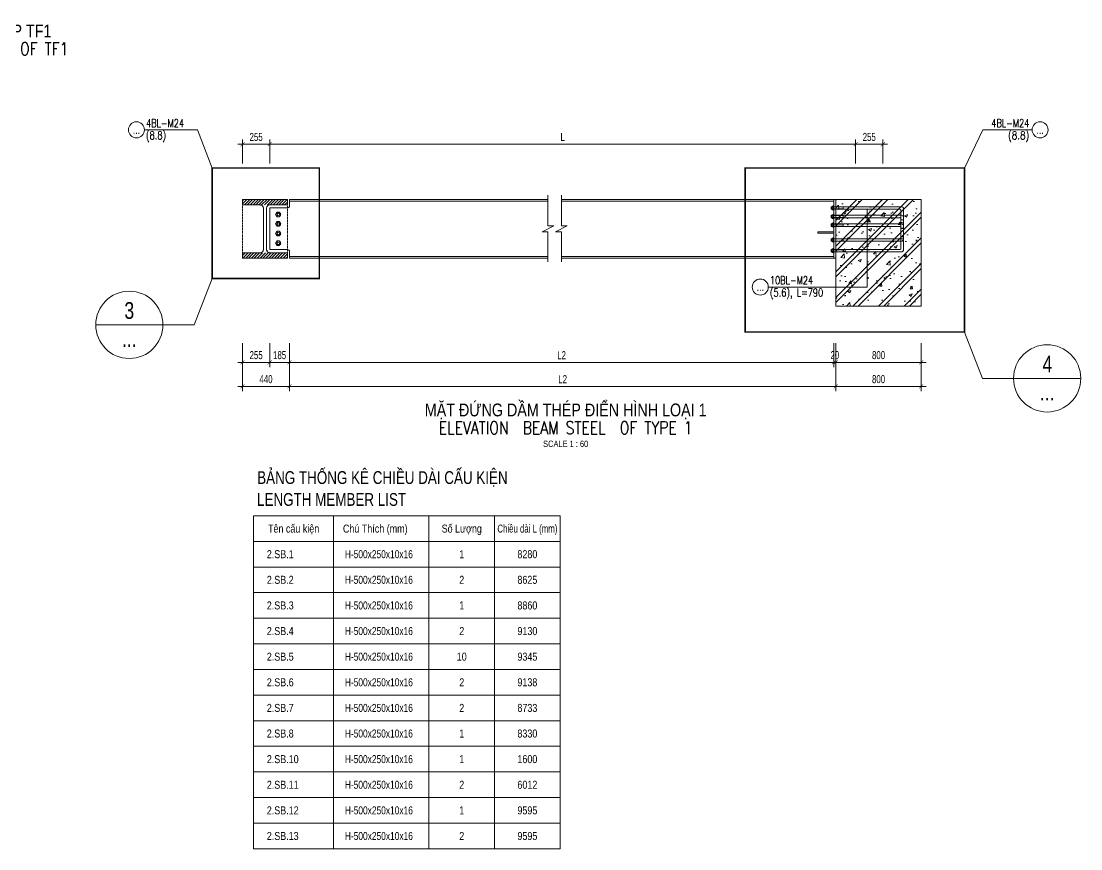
# Model space of a CAD drawing. Header units: millimetres. Extents: x 84463 to 294191, y -61495 to 44118.
# Drawn here: x 274333 to 294191, y -9174 to 6333 of the extents above; entities that cross this region are included whole.
import ezdxf
from ezdxf.enums import TextEntityAlignment as Align

# ---------------------------------------------------------------- set-up
doc = ezdxf.new("R2010")
doc.units = ezdxf.units.MM
doc.linetypes.add('HIDDEN', pattern=[0.375, 0.25, -0.125])
doc.linetypes.add('HIDDEN2', pattern=[4.7625, 3.175, -1.5875])
for name, color, linetype, lineweight in [('NDC_S-ANNO', 7, 'Continuous', 20), ('NDC_S-BEAM FRAME-STEL', 32, 'Continuous', 18), ('NDC_S-BEAM-NAME-VERT', 7, 'Continuous', 20), ('NDC_S-COLS-STEL', 2, 'Continuous', 20), ('NDC_S-CONT', 3, 'Continuous', 20), ('NDC_S-DIMS', 1, 'Continuous', 15), ('NDC_S-HIDN', 8, 'HIDDEN2', 13), ('NDC_S-TABL', 3, 'Continuous', 20), ('NDC_S-TEXT-SYMB', 7, 'Continuous', 20), ('NDC_S-TEXT-VIE', 7, 'Continuous', 20), ('NDC_S_ANNO', 7, 'Continuous', 20), ('NDC_S_DIM', 1, 'Continuous', 15), ('NDC_S_ENG TITLE', 3, 'Continuous', 20), ('NDC_S_HATCH MATERIAL', 8, 'Continuous', 13), ('NDC_S_TEXT SYMBOL', 7, 'Continuous', 20), ('NDC_S_VN TEXT', 7, 'Continuous', 20), ('NDC_S_VN TITLE', 6, 'Continuous', 35)]:
    doc.layers.add(name, color=color, linetype=linetype, lineweight=lineweight)
doc.styles.add('ARIAL', font='arial.ttf', dxfattribs={"width": 0.8})
doc.styles.add('NDC_ANNO', font='', dxfattribs={"width": 0.8})
doc.styles.add('NDC_ARIAL', font='arial.ttf', dxfattribs={"width": 0.85})
doc.styles.add('NDC_DIM', font='', dxfattribs={"width": 0.75})
doc.styles.add('NDC_EN TXT', font='romans.shx', dxfattribs={"width": 0.8})
doc.styles.add('NDC_VIE TXT', font='arial.ttf', dxfattribs={"width": 0.8})
doc.styles.get('NDC_ANNO').set_extended_font_data('Dotum')
doc.styles.get('NDC_DIM').set_extended_font_data('Dotum')
doc.dimstyles.new('NDC_dim_50', dxfattribs={"dimscale": 50, "dimtxt": 2.5, "dimasz": 1.5, "dimexe": 1.5, "dimexo": 2.5, "dimgap": 1, "dimtad": 1, "dimdec": 0, "dimrnd": 0.001, "dimzin": 0, "dimdsep": 46, "dimtxsty": 'NDC_DIM', "dimblk": 'DIMMARK', "dimcen": 0, "dimdle": 1.2, "dimclrd": 256, "dimclre": 256, "dimclrt": 3, "dimadec": 0, "dimazin": 0, "dimtfac": 1, "dimtdec": 0, "dimtix": 1, "dimtofl": 0, "dimtmove": 2, "dimatfit": 3, "dimfxl": 6, "dimfxlon": 1, "dimtolj": 1, "dimtzin": 0, "dimlwd": -1, "dimlwe": -1, "dimarcsym": 0})
doc.dimstyles.new('NDC_dim_60', dxfattribs={"dimscale": 60, "dimtxt": 2.5, "dimasz": 1.5, "dimexe": 1.5, "dimexo": 2.5, "dimgap": 1, "dimtad": 1, "dimdec": 0, "dimrnd": 0.001, "dimzin": 0, "dimdsep": 46, "dimtxsty": 'NDC_DIM', "dimblk": 'DIMMARK', "dimcen": 0, "dimdle": 1.2, "dimclrd": 256, "dimclre": 256, "dimclrt": 3, "dimadec": 0, "dimazin": 0, "dimtfac": 1, "dimtdec": 0, "dimtix": 1, "dimtofl": 0, "dimtmove": 2, "dimatfit": 3, "dimfxl": 6, "dimfxlon": 1, "dimtolj": 1, "dimtzin": 0, "dimlwd": -1, "dimlwe": -1, "dimarcsym": 0})

# ---------------------------------------------------------------- blocks, each defined once
blk = doc.blocks.new('Drawing name_symbol')
at = {"layer": 'NDC_S_ENG TITLE', "style": 'NDC_EN TXT', "width": 0.8}
blk.add_attdef('SECTDET1', text='', height=5, dxfattribs=at).set_placement((0, 1.01), align=Align.CENTER)
at = {"layer": 'NDC_S_TEXT SYMBOL', "lineweight": 25, "style": 'NDC_ANNO', "width": 0.8}
blk.add_attdef('SSCALE', text='', height=2.5, dxfattribs=at).set_placement((0, -4), align=Align.CENTER)
at = {"layer": 'NDC_S_VN TITLE', "style": 'NDC_VIE TXT', "width": 0.8}
blk.add_attdef('SECTDET2', text='', height=5, dxfattribs=at).set_placement((0, 7.97), align=Align.CENTER)
blk = doc.blocks.new('*U154')
for p, q in [((165, 500), (0, 500)), ((255, 500), (420, 500)), ((195, 470), (195, 80)), ((225, 470), (225, 80)), ((165, 50), (0, 50)), ((255, 50), (420, 50))]:
    blk.add_line(p, q)
for points in [[(420, 500), (420, 550), (0, 550), (0, 500)], [(0, 50), (0, 0), (420, 0), (420, 50)]]:
    blk.add_lwpolyline(points)
for centre, start, end in [((165, 470), 360, 450), ((255, 470), 90, 179.99999), ((165, 80), 270, 360), ((255, 80), 180, 270)]:
    blk.add_arc(centre, 30, start, end)
blk = doc.blocks.new('*U102')
at = {"color": 0, "linetype": 'Continuous'}
for p, q in [((-8.5, 4.9), (0, 9.8)), ((-8.5, -4.9), (-8.5, 4.9)), ((8.5, 4.9), (0, 9.8)), ((8.5, -4.9), (8.5, 4.9)), ((-8.5, -4.9), (0, -9.8)), ((8.5, -4.9), (0, -9.8))]:
    blk.add_line(p, q, dxfattribs=at)
for radius in [8.5, 4.25]:
    blk.add_circle((0, 0), radius, dxfattribs=at)
blk.add_arc((0, 0), 5, 250, 160, dxfattribs=at)
blk = doc.blocks.new('DIMMARK')
at = {"layer": 'NDC_S_DIM', "color": 1}
blk.add_line((-1.5, 0), (1, 0), dxfattribs=at)
at = {"layer": 'NDC_S_DIM', "color": 2, "const_width": 0.1}
blk.add_lwpolyline([(-0.42, -0.42), (0.42, 0.42)], dxfattribs=at)
blk = doc.blocks.new('*D166')
at = {"layer": 'Defpoints', "color": 0, "transparency": 16777216}
for p in [(278991, 4028), (278481, 2993), (278991, 2993)]:
    blk.add_point(p, dxfattribs=at)
at = {"layer": 'NDC_S_DIM', "transparency": 16777216}
for p, q in [((278481, 3668), (278481, 4118)), ((278571, 4028), (278901, 4028)), ((278991, 3668), (278991, 4118))]:
    blk.add_line(p, q, dxfattribs=at)
at = {"layer": 'NDC_S_DIM', "transparency": 16777216, "xscale": 90, "yscale": 90, "zscale": 90, "rotation": 180}
blk.add_blockref('DIMMARK', (278481, 4028), dxfattribs=at)
at = {"layer": 'NDC_S_DIM', "transparency": 16777216, "xscale": 90, "yscale": 90, "zscale": 90}
blk.add_blockref('DIMMARK', (278991, 4028), dxfattribs=at)
at = {"layer": 'NDC_S_DIM', "color": 3, "transparency": 16777216, "insert": (278736, 4163), "char_height": 150, "attachment_point": 5, "style": 'NDC_DIM'}
blk.add_mtext('\\A1;255', dxfattribs=at)
blk = doc.blocks.new('*D167')
at = {"layer": 'Defpoints', "color": 0, "transparency": 16777216}
for p in [(289971, 4028), (278991, 2993), (289971, 2993)]:
    blk.add_point(p, dxfattribs=at)
at = {"layer": 'NDC_S_DIM', "transparency": 16777216}
for p, q in [((278991, 3668), (278991, 4118)), ((279081, 4028), (289881, 4028)), ((289971, 3668), (289971, 4118))]:
    blk.add_line(p, q, dxfattribs=at)
at = {"layer": 'NDC_S_DIM', "transparency": 16777216, "xscale": 90, "yscale": 90, "zscale": 90, "rotation": 180}
blk.add_blockref('DIMMARK', (278991, 4028), dxfattribs=at)
at = {"layer": 'NDC_S_DIM', "transparency": 16777216, "xscale": 90, "yscale": 90, "zscale": 90}
blk.add_blockref('DIMMARK', (289971, 4028), dxfattribs=at)
at = {"layer": 'NDC_S_DIM', "color": 3, "transparency": 16777216, "insert": (284481, 4163), "char_height": 150, "attachment_point": 5, "style": 'NDC_DIM'}
blk.add_mtext('\\A1;L', dxfattribs=at)
blk = doc.blocks.new('*D168')
at = {"layer": 'Defpoints', "color": 0, "transparency": 16777216}
for p in [(290481, 4028), (289971, 2993), (290481, 2993)]:
    blk.add_point(p, dxfattribs=at)
at = {"layer": 'NDC_S_DIM', "transparency": 16777216}
for p, q in [((289971, 3668), (289971, 4118)), ((290061, 4028), (290391, 4028)), ((290481, 3668), (290481, 4118))]:
    blk.add_line(p, q, dxfattribs=at)
at = {"layer": 'NDC_S_DIM', "transparency": 16777216, "xscale": 90, "yscale": 90, "zscale": 90, "rotation": 180}
blk.add_blockref('DIMMARK', (289971, 4028), dxfattribs=at)
at = {"layer": 'NDC_S_DIM', "transparency": 16777216, "xscale": 90, "yscale": 90, "zscale": 90}
blk.add_blockref('DIMMARK', (290481, 4028), dxfattribs=at)
at = {"layer": 'NDC_S_DIM', "color": 3, "transparency": 16777216, "insert": (290226, 4163), "char_height": 150, "attachment_point": 5, "style": 'NDC_DIM'}
blk.add_mtext('\\A1;255', dxfattribs=at)
blk = doc.blocks.new('*D169')
at = {"layer": 'Defpoints', "color": 0, "transparency": 16777216}
for p in [(278481, 509), (278991, 509), (278991, -60)]:
    blk.add_point(p, dxfattribs=at)
at = {"layer": 'NDC_S_DIM', "transparency": 16777216}
for p, q in [((278481, 300), (278481, -150)), ((278991, 300), (278991, -150)), ((278571, -60), (278901, -60))]:
    blk.add_line(p, q, dxfattribs=at)
at = {"layer": 'NDC_S_DIM', "transparency": 16777216, "xscale": 90, "yscale": 90, "zscale": 90, "rotation": 180}
blk.add_blockref('DIMMARK', (278481, -60), dxfattribs=at)
at = {"layer": 'NDC_S_DIM', "transparency": 16777216, "xscale": 90, "yscale": 90, "zscale": 90}
blk.add_blockref('DIMMARK', (278991, -60), dxfattribs=at)
at = {"layer": 'NDC_S_DIM', "color": 3, "transparency": 16777216, "insert": (278736, 75), "char_height": 150, "attachment_point": 5, "style": 'NDC_DIM'}
blk.add_mtext('\\A1;255', dxfattribs=at)
blk = doc.blocks.new('*D170')
at = {"layer": 'Defpoints', "color": 0, "transparency": 16777216}
for p in [(278991, 509), (279361, 509), (279361, -60)]:
    blk.add_point(p, dxfattribs=at)
at = {"layer": 'NDC_S_DIM', "transparency": 16777216}
for p, q in [((278991, 300), (278991, -150)), ((279361, 300), (279361, -150)), ((279081, -60), (279271, -60))]:
    blk.add_line(p, q, dxfattribs=at)
at = {"layer": 'NDC_S_DIM', "transparency": 16777216, "xscale": 90, "yscale": 90, "zscale": 90, "rotation": 180}
blk.add_blockref('DIMMARK', (278991, -60), dxfattribs=at)
at = {"layer": 'NDC_S_DIM', "transparency": 16777216, "xscale": 90, "yscale": 90, "zscale": 90}
blk.add_blockref('DIMMARK', (279361, -60), dxfattribs=at)
at = {"layer": 'NDC_S_DIM', "color": 3, "transparency": 16777216, "insert": (279176, 75), "char_height": 150, "attachment_point": 5, "style": 'NDC_DIM'}
blk.add_mtext('\\A1;185', dxfattribs=at)
blk = doc.blocks.new('*D171')
at = {"layer": 'Defpoints', "color": 0, "transparency": 16777216}
for p in [(279361, 509), (289561, 509), (289561, -60)]:
    blk.add_point(p, dxfattribs=at)
at = {"layer": 'NDC_S_DIM', "transparency": 16777216}
for p, q in [((279361, 300), (279361, -150)), ((289561, 300), (289561, -150)), ((279451, -60), (289471, -60))]:
    blk.add_line(p, q, dxfattribs=at)
at = {"layer": 'NDC_S_DIM', "transparency": 16777216, "xscale": 90, "yscale": 90, "zscale": 90, "rotation": 180}
blk.add_blockref('DIMMARK', (279361, -60), dxfattribs=at)
at = {"layer": 'NDC_S_DIM', "transparency": 16777216, "xscale": 90, "yscale": 90, "zscale": 90}
blk.add_blockref('DIMMARK', (289561, -60), dxfattribs=at)
at = {"layer": 'NDC_S_DIM', "color": 3, "transparency": 16777216, "insert": (284461, 75), "char_height": 150, "attachment_point": 5, "style": 'NDC_DIM'}
blk.add_mtext('\\A1;L2', dxfattribs=at)
blk = doc.blocks.new('*D172')
at = {"layer": 'Defpoints', "color": 0, "transparency": 16777216}
for p in [(289601, 509), (291201, 509), (291201, -60)]:
    blk.add_point(p, dxfattribs=at)
at = {"layer": 'NDC_S_DIM', "transparency": 16777216}
for p, q in [((289601, 300), (289601, -150)), ((291201, 300), (291201, -150)), ((289691, -60), (291111, -60))]:
    blk.add_line(p, q, dxfattribs=at)
at = {"layer": 'NDC_S_DIM', "transparency": 16777216, "xscale": 90, "yscale": 90, "zscale": 90, "rotation": 180}
blk.add_blockref('DIMMARK', (289601, -60), dxfattribs=at)
at = {"layer": 'NDC_S_DIM', "transparency": 16777216, "xscale": 90, "yscale": 90, "zscale": 90}
blk.add_blockref('DIMMARK', (291201, -60), dxfattribs=at)
at = {"layer": 'NDC_S_DIM', "color": 3, "transparency": 16777216, "insert": (290401, 75), "char_height": 150, "attachment_point": 5, "style": 'NDC_DIM'}
blk.add_mtext('\\A1;800', dxfattribs=at)
blk = doc.blocks.new('*D173')
at = {"layer": 'Defpoints', "color": 0, "transparency": 16777216}
for p in [(278481, 509), (279361, 509), (279361, -510)]:
    blk.add_point(p, dxfattribs=at)
at = {"layer": 'NDC_S_DIM', "transparency": 16777216}
for p, q in [((278481, -150), (278481, -600)), ((279361, -150), (279361, -600)), ((278571, -510), (279271, -510))]:
    blk.add_line(p, q, dxfattribs=at)
at = {"layer": 'NDC_S_DIM', "transparency": 16777216, "xscale": 90, "yscale": 90, "zscale": 90, "rotation": 180}
blk.add_blockref('DIMMARK', (278481, -510), dxfattribs=at)
at = {"layer": 'NDC_S_DIM', "transparency": 16777216, "xscale": 90, "yscale": 90, "zscale": 90}
blk.add_blockref('DIMMARK', (279361, -510), dxfattribs=at)
at = {"layer": 'NDC_S_DIM', "color": 3, "transparency": 16777216, "insert": (278921, -375), "char_height": 150, "attachment_point": 5, "style": 'NDC_DIM'}
blk.add_mtext('\\A1;440', dxfattribs=at)
blk = doc.blocks.new('*D174')
at = {"layer": 'Defpoints', "color": 0, "transparency": 16777216}
for p in [(279361, 509), (289601, 509), (289601, -510)]:
    blk.add_point(p, dxfattribs=at)
at = {"layer": 'NDC_S_DIM', "transparency": 16777216}
for p, q in [((279361, -150), (279361, -600)), ((289601, -150), (289601, -600)), ((279451, -510), (289511, -510))]:
    blk.add_line(p, q, dxfattribs=at)
at = {"layer": 'NDC_S_DIM', "transparency": 16777216, "xscale": 90, "yscale": 90, "zscale": 90, "rotation": 180}
blk.add_blockref('DIMMARK', (279361, -510), dxfattribs=at)
at = {"layer": 'NDC_S_DIM', "transparency": 16777216, "xscale": 90, "yscale": 90, "zscale": 90}
blk.add_blockref('DIMMARK', (289601, -510), dxfattribs=at)
at = {"layer": 'NDC_S_DIM', "color": 3, "transparency": 16777216, "insert": (284481, -375), "char_height": 150, "attachment_point": 5, "style": 'NDC_DIM'}
blk.add_mtext('\\A1;L2', dxfattribs=at)
blk = doc.blocks.new('*D175')
at = {"layer": 'Defpoints', "color": 0, "transparency": 16777216}
for p in [(289601, 509), (291201, 509), (291201, -510)]:
    blk.add_point(p, dxfattribs=at)
at = {"layer": 'NDC_S_DIM', "transparency": 16777216}
for p, q in [((289601, -150), (289601, -600)), ((291201, -150), (291201, -600)), ((289691, -510), (291111, -510))]:
    blk.add_line(p, q, dxfattribs=at)
at = {"layer": 'NDC_S_DIM', "transparency": 16777216, "xscale": 90, "yscale": 90, "zscale": 90, "rotation": 180}
blk.add_blockref('DIMMARK', (289601, -510), dxfattribs=at)
at = {"layer": 'NDC_S_DIM', "transparency": 16777216, "xscale": 90, "yscale": 90, "zscale": 90}
blk.add_blockref('DIMMARK', (291201, -510), dxfattribs=at)
at = {"layer": 'NDC_S_DIM', "color": 3, "transparency": 16777216, "insert": (290401, -375), "char_height": 150, "attachment_point": 5, "style": 'NDC_DIM'}
blk.add_mtext('\\A1;800', dxfattribs=at)
blk = doc.blocks.new('MARK4')
at = {"layer": 'NDC_S_ANNO'}
blk.add_line((-5, 0), (5, 0), dxfattribs=at)
blk.add_circle((0, 0), 5, dxfattribs=at)
blk = doc.blocks.new('*U107')
blk.add_circle((-2.5, 0), 2.5)
at = {"layer": 'NDC_S_VN TEXT', "color": 3, "style": 'NDC_EN TXT', "width": 0.75}
for tag, p in [('DK1', (0.5, 0.85)), ('KC1', (0.5, -2.97))]:
    blk.add_attdef(tag, p, '', height=2.5, dxfattribs=at)
at = {"layer": 'NDC_S_VN TEXT', "color": 7, "style": 'ARIAL', "width": 0.8}
blk.add_attdef('SH2', text='', height=2.5, dxfattribs=at).set_placement((-2.5, 0), align=Align.MIDDLE)
blk = doc.blocks.new('*U103')
blk.add_circle((2.5, 0), 2.5)
at = {"layer": 'NDC_S_VN TEXT', "color": 3, "style": 'NDC_EN TXT'}
for tag, width, p in [('DK2', 0.75, (-0.85, 0.85)), ('KC2', 0.8, (-0.85, -2.97))]:
    blk.add_attdef(tag, text='', height=2.5, dxfattribs=dict(at, width=width)).set_placement(p, align=Align.RIGHT)
at = {"layer": 'NDC_S_VN TEXT', "color": 7, "style": 'ARIAL', "width": 0.8}
blk.add_attdef('SH3', text='', height=2.5, dxfattribs=at).set_placement((2.5, 0), align=Align.MIDDLE)
blk = doc.blocks.new('*U177')
for p, q in [((-0.44, 23.17), (-0.44, 0.31)), ((0.25, 23.17), (-0.25, 23.17)), ((0.44, 0.69), (0.44, 23.17)), ((-0.44, 20), (0.44, 20)), ((4, 0.44), (0.69, 0.44)), ((4, -0.44), (4, 0.44)), ((0.31, -0.44), (4, -0.44))]:
    blk.add_line(p, q)
at = {"linetype": 'HIDDEN'}
for p, q in [((-0.34, 24), (-0.34, 23.72)), ((-0.34, 23.17), (-0.34, 20)), ((0.34, 24), (0.34, 23.72)), ((0.34, 23.17), (0.34, 20))]:
    blk.add_line(p, q, dxfattribs=at)
for points in [[(-0.88, 23.25), (0.88, 23.25), (0.88, 23.17), (-0.88, 23.17)], [(-0.44, 23.72), (-0.44, 24), (0.44, 24), (0.44, 23.72)]]:
    blk.add_lwpolyline(points, close=True)
for points in [[(-0.62, 23.25), (-0.28, 23.25), (-0.28, 23.67, 0.414214), (-0.33, 23.72), (-0.57, 23.72, 0.414214), (-0.62, 23.67)], [(-0.28, 23.25), (0.28, 23.25), (0.28, 23.67, 0.414214), (0.23, 23.72), (-0.23, 23.72, 0.414214), (-0.28, 23.67)], [(0.28, 23.25), (0.62, 23.25), (0.62, 23.67, 0.414214), (0.57, 23.72), (0.33, 23.72, 0.414214), (0.28, 23.67)]]:
    blk.add_lwpolyline(points, format="xyb", close=True)
for centre, radius in [((0.31, 0.31), 0.75), ((0.69, 0.69), 0.25)]:
    blk.add_arc(centre, radius, 180, 270)
blk = doc.blocks.new('*D178')
at = {"layer": 'Defpoints', "color": 0, "transparency": 16777216}
for p in [(289561, 509), (289601, 509), (289601, -60)]:
    blk.add_point(p, dxfattribs=at)
at = {"layer": 'NDC_S_DIM', "transparency": 16777216}
for p, q in [((289561, 300), (289561, -150)), ((289601, 300), (289601, -150)), ((289471, -60), (289381, -60)), ((289691, -60), (289781, -60))]:
    blk.add_line(p, q, dxfattribs=at)
at = {"layer": 'NDC_S_DIM', "transparency": 16777216, "xscale": 90, "yscale": 90, "zscale": 90}
blk.add_blockref('DIMMARK', (289561, -60), dxfattribs=at)
at = {"layer": 'NDC_S_DIM', "transparency": 16777216, "xscale": 90, "yscale": 90, "zscale": 90, "rotation": 180}
blk.add_blockref('DIMMARK', (289601, -60), dxfattribs=at)
at = {"layer": 'NDC_S_DIM', "color": 3, "transparency": 16777216, "insert": (289581, 75), "char_height": 150, "attachment_point": 5, "style": 'NDC_DIM'}
blk.add_mtext('\\A1;20', dxfattribs=at)

msp = doc.modelspace()

# ---------------------------------------------------------------- hatches: boundary and pattern name
at = {"layer": 'NDC_S_HATCH MATERIAL'}
h = msp.add_hatch(dxfattribs=at)
h.set_pattern_fill('ANSI31', color=256, scale=12)
h.set_pattern_definition([(45, (-312248.01, 28263.88), (-26.9407684, 26.9407684), [])])
edge = h.paths.add_edge_path()
edge.add_line((278481.4, 1993), (278481.4, 1893))
edge.add_line((278481.4, 1893), (279321.4, 1893))
edge.add_line((279321.4, 1893), (279321.4, 1993))
edge = h.paths.add_edge_path()
edge.add_line((278871.4, 2833), (278871.4, 2053))
edge = h.paths.add_edge_path()
edge.add_line((278931.4, 2833), (278931.4, 2053))
edge = h.paths.add_edge_path(flags=16)
edge.add_line((278811.4, 1993), (278481.4, 1993))
edge = h.paths.add_edge_path(flags=16)
edge.add_line((278811.4, 2893), (278481.4, 2893))
edge = h.paths.add_edge_path(flags=16)
edge.add_line((278991.4, 1993), (279321.4, 1993))
edge = h.paths.add_edge_path(flags=17)
edge.add_line((278991.4, 2893), (279321.4, 2893))
edge = h.paths.add_edge_path()
edge.add_line((279321.4, 2893), (279321.4, 2993))
edge.add_line((279321.4, 2993), (278481.4, 2993))
edge.add_line((278481.4, 2993), (278481.4, 2893))
edge = h.paths.add_edge_path()
edge.add_arc((278811.4, 2053), 60, 270, 360)
edge = h.paths.add_edge_path()
edge.add_arc((278991.4, 2053), 60, 180, 270)
edge = h.paths.add_edge_path()
edge.add_arc((278811.4, 2833), 60, 0, 90)
edge = h.paths.add_edge_path()
edge.add_arc((278991.4, 2833), 60, 90, 179.99999)
h = msp.add_hatch(dxfattribs=at)
h.set_pattern_fill('BT-01', color=256, scale=80, pattern_type=2)
h.set_pattern_definition([(50, (-1063.13, -6875.95), (573.80815, -50.2017), [60, -660]), (355, (-1063.1, -6875.95), (-111.0011, 601.7537), [48, -528]), (100.4514, (-1015.3, -6880.13), (462.8075, 551.5516), [50.9922, -560.9137]), (46.1842, (-1063.1, -6715.95), (853.7928, -132.4152), [90, -990]), (96.6356, (-992, -6727), (747.7302, 779.2943), [76.4882, -841.3704]), (351.1842, (-1063.1, -6715.95), (747.7296, 779.295), [72, -792]), (21, (-983.13, -6755.95), (477.52564, -322.0951), [60, -660]), (326, (-983.1, -6755.95), (194.6523, 580.12), [48, -528]), (71.4514, (-943.33, -6782.8), (672.1781, 258.0244), [50.9922, -560.9137]), (37.5, (-1063.13, -6875.95), (9.72788, 266.31508), [0, -521.6, 0, -536, 0, -530]), (7.5, (-1063.13, -6875.95), (210.45563, 315.52937), [0, -305.6, 0, -509.6, 0, -202]), (327.5, (-1241.53, -6875.95), (427.05795, -18.0439), [0, -200, 0, -624, 0, -828]), (317.5, (-1321.53, -6875.95), (466.54894, 80.084), [0, -260, 0, -414.4, 0, -588]), (45, (-1063.13, -6875.95), (-240.4163, 240.4163), []), (45, (-1063.13, -6777.95), (-240.4163, 240.4163), [])])
h.paths.add_polyline_path([(289601.4, 993), (291201.4, 993), (291201.4, 2993), (289601.4, 2993)])

# ---------------------------------------------------------------- linework, layer by layer
at = {"layer": 'NDC_S-ANNO', "linetype": 'HIDDEN2', "ltscale": 80, "const_width": 30}
for points in [[(279920.7, 3582), (277911.6, 3582), (277911.6, 1512), (279920.7, 1512)], [(287900.4, 3582), (292008.8, 3582), (292008.8, 508.7), (287900.4, 508.7)]]:
    msp.add_lwpolyline(points, close=True, dxfattribs=at)
at = {"layer": 'NDC_S-ANNO'}
for points in [[(277911.6, 1512), (277572, 643.4), (276989.5, 643.4)], [(292008.8, 508.7), (292348.4, -360), (292930.9, -360)]]:
    msp.add_lwpolyline(points, dxfattribs=at)
at = {"layer": 'NDC_S-COLS-STEL'}
for points in [[(289601.4, 2993), (289601.4, 1893), (289561.4, 1893), (289561.4, 2993)], [(289561.4, 2361), (289261.4, 2361), (289261.4, 2385), (289561.4, 2385)]]:
    msp.add_lwpolyline(points, close=True, dxfattribs=at)
at = {"layer": 'NDC_S-CONT'}
msp.add_lwpolyline([(279361.4, 2993), (279361.4, 2873, -0.4142136), (279321.4, 2833), (278991.4, 2833), (278991.4, 2053), (279321.4, 2053, -0.4142136), (279361.4, 2013), (279361.4, 1893)], format="xyb", dxfattribs=at)
for points in [[(279361.4, 2993), (284204.9, 2993)], [(284457.1, 2993), (289601.4, 2993)], [(279361.4, 2961), (284204.9, 2961)], [(284457.1, 2961), (289561.4, 2961)], [(284204.9, 1925), (279361.4, 1925)], [(284204.9, 1893), (279361.4, 1893)], [(289561.4, 1925), (284457.1, 1925)], [(289601.4, 1893), (284457.1, 1893)]]:
    msp.add_lwpolyline(points, dxfattribs=at)
msp.add_lwpolyline([(289601.4, 993), (291201.4, 993), (291201.4, 2993), (289601.4, 2993)], close=True, dxfattribs=at)
at = {"layer": 'NDC_S-HIDN', "ltscale": 6}
for points in [[(278481.4, 2893), (278811.4, 2893, -0.4142136), (278871.4, 2833), (278871.4, 2053, -0.4142136), (278811.4, 1993), (278481.4, 1993)], [(279321.4, 2893), (278991.4, 2893, 0.4142136), (278931.4, 2833), (278931.4, 2053, 0.4142136), (278991.4, 1993), (279321.4, 1993)]]:
    msp.add_lwpolyline(points, format="xyb", close=True, dxfattribs=at)
at = {"layer": 'NDC_S-TABL'}
for p, q in [((278688.9, -2934.2), (278688.9, -9174.2)), ((278688.9, -2934.2), (284434.4, -2934.2)), ((280188.9, -2934.2), (280188.9, -9174.2)), ((281974.4, -2934.2), (281974.4, -9174.2)), ((283204.4, -2934.2), (283204.4, -5334.2)), ((283204.4, -2934.2), (283204.4, -9174.2)), ((284434.4, -2934.2), (284434.4, -9174.2)), ((278688.9, -3414.2), (284434.4, -3414.2)), ((278688.9, -3894.2), (284434.4, -3894.2)), ((278688.9, -4374.2), (284434.4, -4374.2)), ((278688.9, -4854.2), (284434.4, -4854.2)), ((278688.9, -5334.2), (284434.4, -5334.2)), ((278688.9, -5814.2), (284434.4, -5814.2)), ((278688.9, -6294.2), (284434.4, -6294.2)), ((278688.9, -6774.2), (284434.4, -6774.2)), ((278688.9, -7254.2), (284434.4, -7254.2)), ((278688.9, -7734.2), (284434.4, -7734.2)), ((278688.9, -8214.2), (284434.4, -8214.2)), ((278688.9, -8694.2), (284434.4, -8694.2)), ((278688.9, -9174.2), (284434.4, -9174.2))]:
    msp.add_line(p, q, dxfattribs=at)
at = {"layer": 'NDC_S_HATCH MATERIAL'}
for points in [[(284204.9, 1825.8), (284204.9, 2388), (284094.9, 2388), (284314.9, 2498), (284204.9, 2498), (284204.9, 3071.8)], [(284457.1, 1825.8), (284457.1, 2388), (284347.1, 2388), (284567.1, 2498), (284457.1, 2498), (284457.1, 3071.8)]]:
    msp.add_lwpolyline(points, dxfattribs=at)

# ---------------------------------------------------------------- block references
at = {"layer": 'NDC_S-ANNO', "yscale": 125.9999999999999, "zscale": 125.9999999999999}
for p, xscale in [((276359.5, 643.4), 125.9999999999999), ((293560.9, -360), -125.9999999999999)]:
    msp.add_blockref('MARK4', p, dxfattribs=dict(at, xscale=xscale))
at = {"layer": 'NDC_S-BEAM FRAME-STEL', "xscale": 2, "yscale": 2, "zscale": 2}
msp.add_blockref('*U154', (278481.4, 1893), dxfattribs=at)
at = {"layer": 'NDC_S-BEAM-NAME-VERT'}
for name, p, xscale, yscale, zscale, rotation in [('*U177', (290845.3, 2833), -55.41818181818181, 55.4181818181818, 55.41818181818179, 89.99999996391239), ('*U102', (279151.4, 2713), 5.142857142857142, 5.142857142857142, 5.142857142857142, 90.0000020408364), ('*U177', (290845.3, 2673), -55.41818181818181, 55.4181818181818, 55.41818181818179, 89.99999996391239), ('*U102', (279151.4, 2533), 5.142857142857142, 5.142857142857142, 5.142857142857142, 90.0000020408364), ('*U102', (279151.4, 2353), -5.142857142857142, 5.142857142857142, 5.142857142857142, 89.99999795916362), ('*U177', (290845.3, 2513), -55.41818181818181, 55.4181818181818, 55.41818181818179, 89.99999996391239), ('*U177', (290845.3, 2233), 55.41818181818181, 55.41818181818181, 55.41818181818181, 90.00000003608763), ('*U102', (279151.4, 2173), -5.142857142857142, 5.142857142857142, 5.142857142857142, 89.99999795916362), ('*U177', (290845.3, 2033), 55.41818181818181, 55.41818181818181, 55.41818181818181, 90.00000003608763)]:
    msp.add_blockref(name, p, dxfattribs=dict(at, xscale=xscale, yscale=yscale, zscale=zscale, rotation=rotation))
at = {"layer": 'NDC_S-DIMS', "xscale": 60, "yscale": 60, "zscale": 60}
for name, p, values in [('*U107', (276642.5, 4297.1), {'SH2': '...', 'DK1': '4BL-M24', 'KC1': '(8.8)'}), ('*U103', (293277.9, 4297.1), {'SH3': '...', 'DK2': '4BL-M24', 'KC2': '(8.8)'}), ('*U107', (288334.5, 1351.8), {'SH2': '...', 'DK1': '10BL-M24', 'KC1': '(5.6), L=790'})]:
    msp.add_blockref(name, p, dxfattribs=at).add_auto_attribs(values)
at = {"layer": 'NDC_S_ANNO', "xscale": 48, "yscale": 48, "zscale": 48}
for p, values in [((273131.1, 5647.2), {'SECTDET1': 'ELEVATION STEEL TRUSS OF TF1', 'SECTDET2': 'MẶT ĐỨNG GIÀN THÉP TF1', 'SSCALE': 'SCALE 1 : 60'}), ((284537.2, -1454), {'SECTDET1': 'ELEVATION  BEAM STEEL  OF TYPE 1', 'SECTDET2': 'MẶT ĐỨNG DẦM THÉP ĐIỂN HÌNH LOẠI 1', 'SSCALE': 'SCALE 1 : 60'})]:
    msp.add_blockref('Drawing name_symbol', p, dxfattribs=at).add_auto_attribs(values)

# ---------------------------------------------------------------- texts
at = {"layer": 'NDC_S-TEXT-SYMB', "style": 'NDC_ANNO', "width": 0.8}
for s, rotation, p in [('3', 359.99998, (276359.5, 912.1)), ('...', 359.99998, (276359.5, 386.7)), ('4', 0.00002, (293564.3, -91.3)), ('...', 0.00002, (293561.2, -616.7))]:
    msp.add_text(s, height=315, rotation=rotation, dxfattribs=at).set_placement(p, align=Align.MIDDLE_CENTER)
at = {"layer": 'NDC_S-TEXT-VIE', "style": 'NDC_ARIAL'}
for s, height, width, p in [('BẢNG THỐNG KÊ CHIỀU DÀI CẤU KIỆN', 240, 0.75, (281102.9, -2218.4)), ('LENGTH MEMBER LIST', 240, 0.75, (280149.8, -2628.5)), ('Tên cấu kiện', 150, 0.8, (279438.9, -3174.2)), ('Chú Thích (mm)', 150, 0.8, (280968.8, -3174.2)), ('Số Lượng', 150, 0.8, (282589.4, -3174.2)), ('Chiều dài L (mm)', 150, 0.7, (283819.4, -3174.2)), ('1', 150, 0.8, (282589.4, -3654.2)), ('8280', 150, 0.8, (283819.4, -3654.2)), ('2', 150, 0.8, (282589.4, -4134.2)), ('8625', 150, 0.8, (283819.4, -4134.2)), ('1', 150, 0.8, (282589.4, -4614.2)), ('8860', 150, 0.8, (283819.4, -4614.2)), ('2', 150, 0.8, (282589.4, -5094.2)), ('9130', 150, 0.8, (283819.4, -5094.2)), ('10', 150, 0.8, (282589.4, -5574.2)), ('9345', 150, 0.8, (283819.4, -5574.2)), ('2', 150, 0.8, (282589.4, -6054.2)), ('9138', 150, 0.8, (283819.4, -6054.2)), ('2', 150, 0.8, (282589.4, -6534.2)), ('8733', 150, 0.8, (283819.4, -6534.2)), ('1', 150, 0.8, (282589.4, -7014.2)), ('8330', 150, 0.8, (283819.4, -7014.2)), ('1', 150, 0.8, (282589.4, -7494.2)), ('1600', 150, 0.8, (283819.4, -7494.2)), ('2', 150, 0.8, (282589.4, -7974.2)), ('6012', 150, 0.8, (283819.4, -7974.2)), ('1', 150, 0.8, (282589.4, -8454.2)), ('9595', 150, 0.8, (283819.4, -8454.2)), ('2', 150, 0.8, (282589.4, -8934.2)), ('9595', 150, 0.8, (283819.4, -8934.2))]:
    msp.add_text(s, height=height, dxfattribs=dict(at, width=width)).set_placement(p, align=Align.MIDDLE_CENTER)
for s, width, p in [('2.SB.1', 0.8, (278936.5, -3654.2)), ('H-500x250x10x16', 0.75, (280398.4, -3654.2)), ('2.SB.2', 0.8, (278936.5, -4134.2)), ('H-500x250x10x16', 0.75, (280398.4, -4134.2)), ('2.SB.3', 0.8, (278936.5, -4614.2)), ('H-500x250x10x16', 0.75, (280398.4, -4614.2)), ('2.SB.4', 0.8, (278936.5, -5094.2)), ('H-500x250x10x16', 0.75, (280398.4, -5094.2)), ('2.SB.5', 0.8, (278936.5, -5574.2)), ('H-500x250x10x16', 0.75, (280398.4, -5574.2)), ('2.SB.6', 0.8, (278936.5, -6054.2)), ('H-500x250x10x16', 0.75, (280398.4, -6054.2)), ('2.SB.7', 0.8, (278936.5, -6534.2)), ('H-500x250x10x16', 0.75, (280398.4, -6534.2)), ('2.SB.8', 0.8, (278936.5, -7014.2)), ('H-500x250x10x16', 0.75, (280398.4, -7014.2)), ('2.SB.10', 0.8, (278936.5, -7494.2)), ('H-500x250x10x16', 0.75, (280398.4, -7494.2)), ('2.SB.11', 0.8, (278936.5, -7974.2)), ('H-500x250x10x16', 0.75, (280398.4, -7974.2)), ('2.SB.12', 0.8, (278936.5, -8454.2)), ('H-500x250x10x16', 0.75, (280398.4, -8454.2)), ('2.SB.13', 0.8, (278936.5, -8934.2)), ('H-500x250x10x16', 0.75, (280398.4, -8934.2))]:
    msp.add_text(s, height=150, dxfattribs=dict(at, width=width)).set_placement(p, align=Align.MIDDLE_LEFT)

# ---------------------------------------------------------------- dimensions: what is measured, and where the dimension line sits
at = {"layer": 'NDC_S_DIM'}
for base, p1, p2, picture, middle in [((278991.4, 4028.3), (278481.4, 2993), (278991.4, 2993), '*D166', (278736.4, 4163.4)), ((290481.4, 4028.3), (289971.4, 2993), (290481.4, 2993), '*D168', (290226.4, 4163.4)), ((278991.4, -60.4), (278481.4, 508.7), (278991.4, 508.7), '*D169', (278736.4, 74.7)), ((279361.4, -510.4), (278481.4, 508.7), (279361.4, 508.7), '*D173', (278921.4, -375.3)), ((279361.4, -60.4), (278991.4, 508.7), (279361.4, 508.7), '*D170', (279176.4, 74.7)), ((289601.4, -60.4), (289561.4, 508.7), (289601.4, 508.7), '*D178', (289581.4, 74.7)), ((291201.4, -60.4), (289601.4, 508.7), (291201.4, 508.7), '*D172', (290401.4, 74.7)), ((291201.4, -510.4), (289601.4, 508.7), (291201.4, 508.7), '*D175', (290401.4, -375.3))]:
    dim = msp.add_linear_dim(base=base, p1=p1, p2=p2, dimstyle='NDC_dim_60', override={"dimlfac": 0.5}, dxfattribs=at)
    dim.commit()
    dim.dimension.update_dxf_attribs({"geometry": picture, "text_midpoint": middle})
for base, p1, p2, text, picture, middle in [((289971.4, 4028.3), (278991.4, 2993), (289971.4, 2993), 'L', '*D167', (284481.4, 4163.4)), ((289561.4, -60.4), (279361.4, 508.7), (289561.4, 508.7), 'L2', '*D171', (284461.4, 74.7)), ((289601.4, -510.4), (279361.4, 508.7), (289601.4, 508.7), 'L2', '*D174', (284481.4, -375.3))]:
    dim = msp.add_linear_dim(base=base, p1=p1, p2=p2, text=text, dimstyle='NDC_dim_60', override={"dimlfac": 0.5}, dxfattribs=at)
    dim.commit()
    dim.dimension.update_dxf_attribs({"geometry": picture, "text_midpoint": middle})

# ---------------------------------------------------------------- leaders
at = {"layer": 'NDC_S-DIMS', "linetype": 'Continuous'}
for points in [[(277911.6, 3582), (277639.9, 4297.1), (276642.5, 4297.1)], [(292008.8, 3582), (292354.9, 4297.1), (293277.9, 4297.1)], [(290184.3, 2808.8), (290184.3, 1351.8), (288334.5, 1351.8)], [(290184.3, 2008.8), (290184.3, 1351.8), (288334.5, 1351.8)]]:
    msp.add_leader(points, dimstyle='NDC_dim_50', override={"dimldrblk": 'DotSmall'}, dxfattribs=at)

doc.saveas('drawing.dxf')
